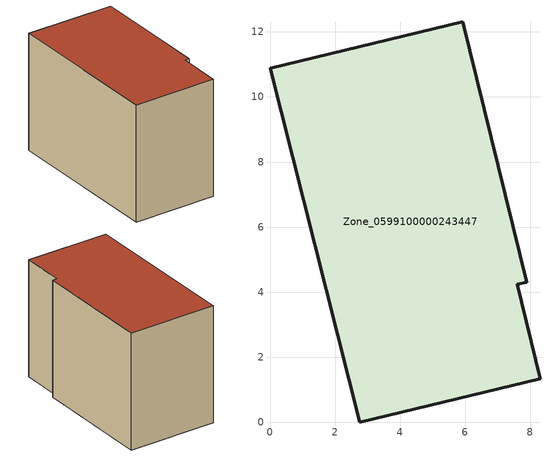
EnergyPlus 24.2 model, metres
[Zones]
Zone_0599100000243447
 floor ground (C_G): 0,10.89 5.92,12.31 7.89,4.31 7.61,4.24 8.3,1.33 2.76,0 z0
 wall outside (C_F): 5.92,12.31 0,10.89 2.76,0 8.3,1.33 7.61,4.24 7.89,4.31 5.92,12.31 z0:8.09
 roof outside (C_R): 0,10.89 2.76,0 8.3,1.33 7.61,4.24 7.89,4.31 5.92,12.31 z8.09
[BUILDING]
Pand.0599100000243447: North Axis=0; Terrain=City; Loads Convergence Tolerance Value=0.04; Temperature Convergence Tolerance Value=0.4; Solar Distribution=FullExterior; Maximum Number of Warmup Days=25; Minimum Number of Warmup Days=1
[Site:Location]
Rotterdam.The.Hague.AP_ZH_NLD Design_Conditions: Latitude=51.96; Longitude=4.45; Time Zone=1; Elevation=-4.5
[SITE:GROUNDTEMPERATURE:BUILDINGSURFACE]
18, 18, 18, 18, 18, 18, 18, 18, 18, 18, 18, 18
[MATERIAL] Thermal Absorptance=0.9; Solar Absorptance=0.7; Visible Absorptance=0.7
Name | Roughness | Thickness | Conductivity | Density | Specific Heat
G.TI.1965-1974 | MediumSmooth | 0.15 | 0.882353 | 540 | 1210
F.TI.1965-1974 | Rough | 0.3 | 0.697674 | 1920 | 840
R.TI.1965-1974 | MediumRough | 0.2 | 0.232558 | 1500 | 1000
[CONSTRUCTION]
C_G: G.TI.1965-1974
C_F: F.TI.1965-1974
C_R: R.TI.1965-1974
[ZONE]
Zone_0599100000243447: Type=1; Multiplier=1; Ceiling Height=Autocalculate; Volume=Autocalculate; Floor Area=autocalculate; Part of Total Floor Area=Yes
[ZONEINFILTRATION:DESIGNFLOWRATE]
Infil_Zone_0599100000243447: Zone or ZoneList or Space or SpaceList=Zone_0599100000243447; Schedule=AlwaysOn; Design Flow Rate Calculation Method=Flow/Area; Flow Rate per Floor Area=0.003; Constant Term Coefficient=1; Temperature Term Coefficient=0; Velocity Term Coefficient=0; Velocity Squared Term Coefficient=0
[HVACTEMPLATE:ZONE:IDEALLOADSAIRSYSTEM]
Zone_0599100000243447: Maximum Heating Supply Air Temperature=50; Minimum Cooling Supply Air Temperature=13; Maximum Heating Supply Air Humidity Ratio=0.0156; Minimum Cooling Supply Air Humidity Ratio=0.0077; Heating Limit=NoLimit; Cooling Limit=NoLimit; Dehumidification Control Type=ConstantSensibleHeatRatio; Cooling Sensible Heat Ratio=0.7; Dehumidification Setpoint=60; Humidification Control Type=None; Humidification Setpoint=30; Outdoor Air Method=None; Outdoor Air Flow Rate per Person=0.00944; Outdoor Air Flow Rate per Zone Floor Area=0; Outdoor Air Flow Rate per Zone=0; Demand Controlled Ventilation Type=None; Outdoor Air Economizer Type=NoEconomizer; Heat Recovery Type=None; Sensible Heat Recovery Effectiveness=0.7; Latent Heat Recovery Effectiveness=0.65
[ZONECONTROL:THERMOSTAT]
ThermostatControl_Zone_0599100000243447: Zone or ZoneList=Zone_0599100000243447; Control Type Schedule=DualSetpointControlType; Control 1=Thermostat_Zone_0599100000243447; Temperature Difference Between Cutout And Setpoint=0
[THERMOSTATSETPOINT:DUALSETPOINT]
Thermostat_Zone_0599100000243447: Heating Setpoint Temperature Schedule=HeatingSetpoint_Zone_0599100000243447; Cooling Setpoint Temperature Schedule=CoolingSetpoint_Zone_0599100000243447
[SCHEDULE:COMPACT]
HeatingSetpoint_Zone_0599100000243447: Through: 12/31, For: AllDays, Until: 24:00, 21
CoolingSetpoint_Zone_0599100000243447: Through: 12/31, For: AllDays, Until: 24:00, 24
DualSetpointControlType: Through: 12/31, For: AllDays, Until: 24:00, 4
AlwaysOn: Through: 12/31, For: AllDays, Until: 24:00, 1
